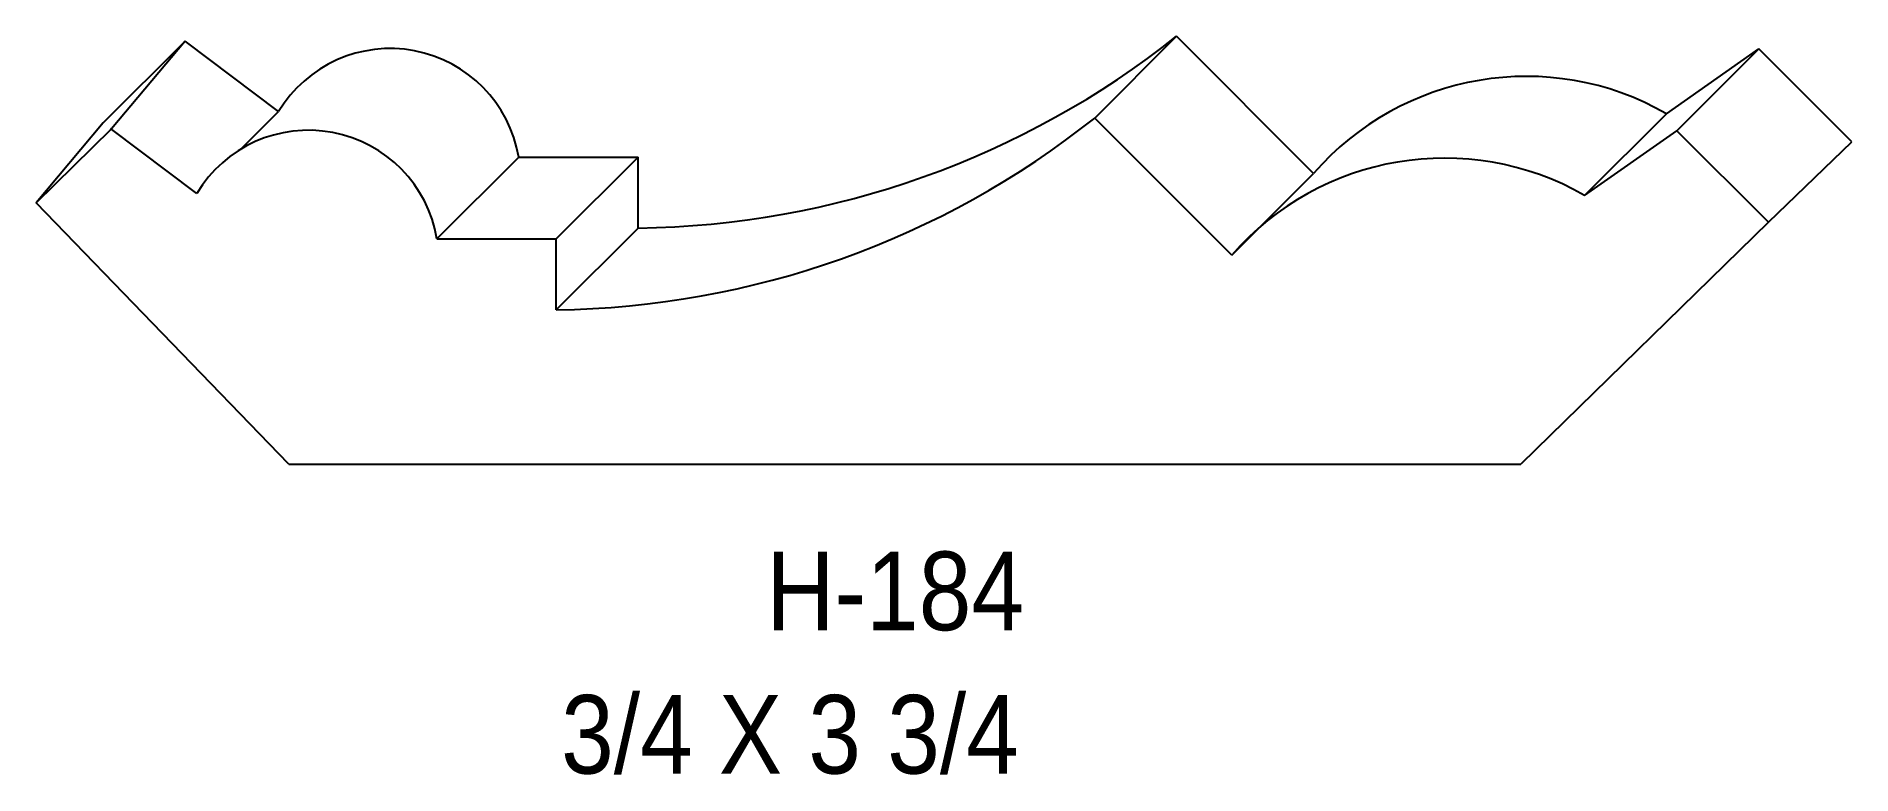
# Model space of a CAD drawing. Extents: x 70.01 to 73.93, y 146.35 to 147.94.
import ezdxf

# ---------------------------------------------------------------- set-up
doc = ezdxf.new("R2010")
doc.units = 0
doc.header["$LTSCALE"] = 5
doc.layers.add('PROFILE', color=7, linetype='CONTINUOUS')
doc.styles.add('TXT', font='TXT', dxfattribs={"height": 3.5})

msp = doc.modelspace()

# ---------------------------------------------------------------- linework, layer by layer
at = {"layer": 'PROFILE', "color": 1, "linetype": 'CONTINUOUS'}
for p, q in [((70.1516, 147.7555), (70.3283, 147.9322)), ((70.3283, 147.9322), (70.169, 147.7424)), ((70.5305, 147.7799), (70.3283, 147.9322)), ((72.2951, 147.7661), (72.4719, 147.9428)), ((72.7682, 147.6464), (72.4719, 147.9428)), ((73.5307, 147.7755), (73.7304, 147.9154)), ((73.5537, 147.7387), (73.7304, 147.9154)), ((73.9314, 147.7144), (73.7304, 147.9154)), ((70.45, 147.6994), (70.5305, 147.7799)), ((72.5915, 147.4697), (72.2951, 147.7661)), ((73.3539, 147.5988), (73.5307, 147.7755)), ((70.1516, 147.7555), (70.0068, 147.583)), ((70.0068, 147.583), (70.169, 147.7424)), ((70.3538, 147.6031), (70.1674, 147.7436)), ((73.3539, 147.5988), (73.5537, 147.7387)), ((73.7516, 147.5408), (73.5537, 147.7387)), ((73.7516, 147.5408), (73.9314, 147.7144)), ((70.8729, 147.505), (71.0497, 147.6818)), ((71.0497, 147.6818), (71.3077, 147.6818)), ((71.131, 147.505), (71.3077, 147.6818)), ((71.3077, 147.5282), (71.3077, 147.6818)), ((72.5915, 147.4697), (72.7682, 147.6464)), ((70.5525, 147.0179), (70.0068, 147.583)), ((71.131, 147.3515), (71.3077, 147.5282)), ((73.7516, 147.5408), (73.2164, 147.0179)), ((70.8729, 147.505), (71.131, 147.505)), ((71.131, 147.3515), (71.131, 147.505)), ((70.5525, 147.0179), (73.2164, 147.0179))]:
    msp.add_line(p, q, dxfattribs=at)
for centre, major_axis, start_param, end_param in [((70.7719, 147.6347), (0, 0.2817), -1.403006, 1.029435), ((71.2836, 149.4378), (1.9097, 0), -1.558165, -0.899203), ((73.228, 147.2472), (0, 0.6089), -0.520315, 0.855791), ((71.1068, 149.261), (1.9097, 0), -1.558165, -0.899203), ((70.5952, 147.458), (0, 0.2817), -1.403006, 1.029435), ((73.0512, 147.0705), (0, 0.6089), -0.520315, 0.855791)]:
    msp.add_ellipse(centre, major_axis=major_axis, ratio=1, start_param=start_param, end_param=end_param, dxfattribs=at)

# ---------------------------------------------------------------- texts
at = {"layer": 'PROFILE', "color": 1, "linetype": 'CONTINUOUS', "style": 'TXT', "width": 0.9}
for s, height, p in [('H-184', 0.16996, (71.5849, 146.6587)), ('3/4 X 3 3/4', 0.169956, (71.1414, 146.3487))]:
    msp.add_text(s, height=height, dxfattribs=at).set_placement(p)

doc.saveas('drawing.dxf')
